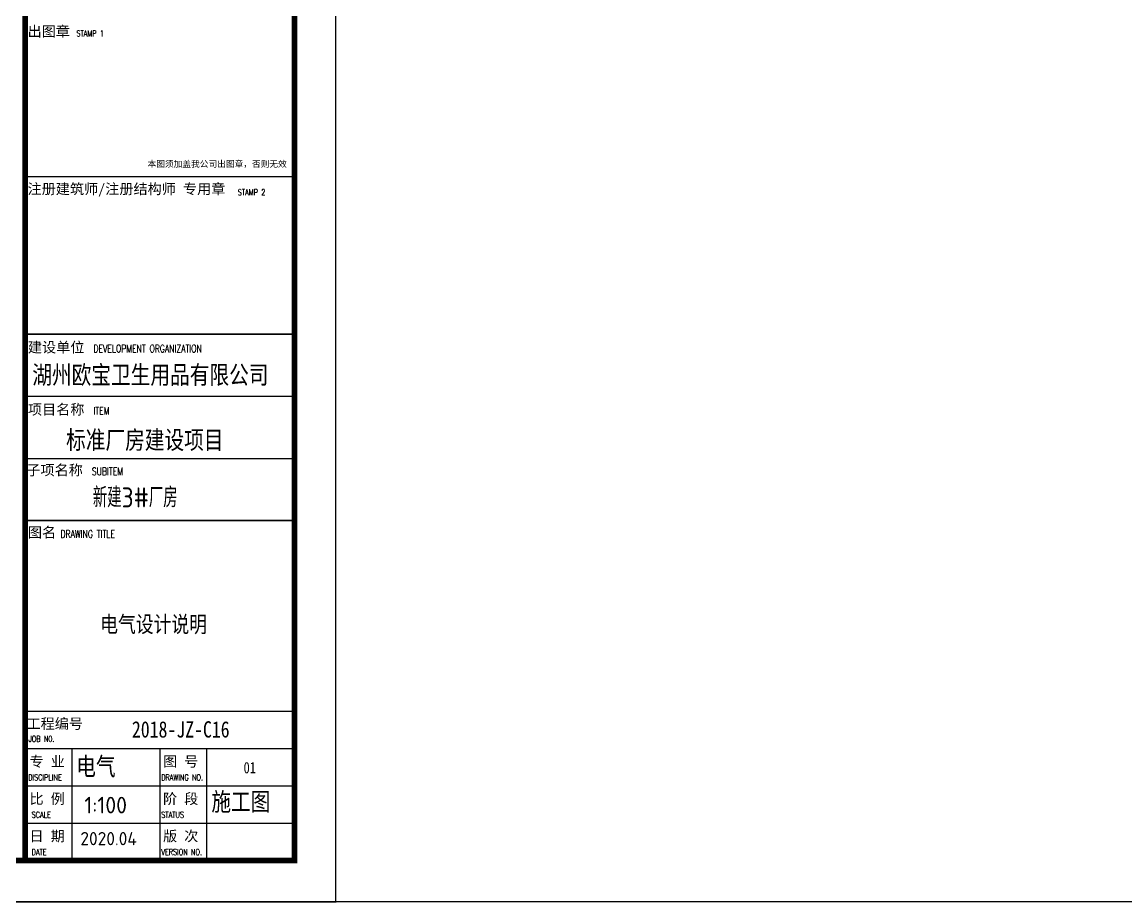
# Model space of a CAD drawing. Extents: x -55118 to 386282, y -631686 to -470886.
# Drawn here: x 17709 to 44346, y -512886 to -491661 of the extents above; entities that cross this region are included whole.
import ezdxf
from ezdxf.enums import TextEntityAlignment as Align

# ---------------------------------------------------------------- set-up
doc = ezdxf.new("R2010")
doc.units = 0
doc.header["$LTSCALE"] = 1000
doc.header["$MEASUREMENT"] = 0
for name, color, linetype in [('PUB_TEXT', 7, 'CONTINUOUS'), ('WALL', 6, 'CONTINUOUS'), ('图层1', 53, 'CONTINUOUS'), ('图框', 4, 'CONTINUOUS')]:
    doc.layers.add(name, color=color, linetype=linetype)
doc.styles.add('iIcon2', font='')
doc.styles.add('MIMI-TKWZ', font='romanc.shx', dxfattribs={"width": 0.75, "oblique": 15, "bigfont": 'bigfont.shx'})
doc.styles.get("Standard").update_dxf_attribs({"font": 'GBENOR', "bigfont": 'GBCBIG'})
doc.styles.add('STYLE1', font='tssdeng.shx', dxfattribs={"height": 8, "bigfont": 'tssdchn.shx'})
doc.styles.add('宋体', font='', dxfattribs={"width": 0.8})
doc.styles.get('iIcon2').set_extended_font_data('SimSun')
doc.styles.get('宋体').set_extended_font_data('SimSun')

# ---------------------------------------------------------------- blocks, each defined once
blk = doc.blocks.new('sdfs')
at = {"layer": '图框'}
for p, q in [((907163, 374763), (913663, 374763)), ((907163, 370963), (913663, 370963)), ((907163, 369463), (913663, 369463)), ((907163, 367963), (913663, 367963)), ((907163, 361863), (913663, 361863)), ((907163, 360963), (913663, 360963)), ((908288, 360963), (908288, 358263)), ((910413, 360963), (910413, 358263)), ((911538, 360963), (911538, 358263)), ((907163, 360063), (913663, 360063)), ((907163, 359163), (913663, 359163))]:
    blk.add_line(p, q, dxfattribs=at)
blk.add_lwpolyline([(855263, 357263), (914663, 357263), (914663, 399263), (855263, 399263)], close=True, dxfattribs=at)
at = {"layer": '图框', "const_width": 140}
for points in [[(857763, 398263), (913663, 398263), (913663, 358263), (857763, 358263)], [(913663, 398263), (907163, 398263), (907163, 358263), (913663, 358263)]]:
    blk.add_lwpolyline(points, close=True, dxfattribs=at)
at = {"layer": '图框', "const_width": 35}
for points in [[(907163, 370963), (913663, 370963)], [(907163, 366463), (913663, 366463)]]:
    blk.add_lwpolyline(points, dxfattribs=at)
at = {"layer": '图框'}
blk.add_point((914663, 357263), dxfattribs=at)
at = {"layer": '图框', "style": 'iIcon2'}
for s, height, p in [('出图章', 250, (907221, 378139)), ('本图须加盖我公司出图章，否则无效', 150, (910117, 374990)), ('注册建筑师/注册结构师 专用章', 250, (907221, 374339)), ('建设单位', 250, (907230, 370518)), ('项目名称', 250, (907230, 369018)), ('子项名称', 250, (907192, 367556)), ('图名', 250, (907230, 366053)), ('工程编号', 250, (907196, 361439)), ('专 业', 250, (907269, 360527)), ('图 号', 250, (910491, 360527)), ('比 例', 250, (907269, 359627)), ('阶 段', 250, (910491, 359627)), ('日 期', 250, (907269, 358727)), ('版 次', 250, (910491, 358727))]:
    blk.add_text(s, height=height, dxfattribs=at).set_placement(p)
at = {"layer": '图框', "style": 'MIMI-TKWZ', "width": 0.75}
for s, height, p in [('STAMP 1', 145, (908401, 378142)), ('STAMP 2', 145, (912295, 374309)), ('DEVELOPMENT ORGANIZATION', 180, (908812, 370521)), ('ITEM', 180, (908812, 369021)), ('SUBITEM', 180, (908774, 367559)), ('DRAWING TITLE', 180, (908018, 366049)), ('JOB N0.', 145, (907246, 361124)), ('DISCIPLINE', 145, (907237, 360194)), ('DRAWING NO.', 145, (910447, 360194)), ('SCALE', 145, (907319, 359294)), ('STATUS', 145, (910447, 359294)), ('DATE', 145, (907319, 358394)), ('VERSION NO.', 145, (910447, 358394))]:
    blk.add_text(s, height=height, dxfattribs=at).set_placement(p)

msp = doc.modelspace()

# ---------------------------------------------------------------- linework, layer by layer
at = {"layer": '图框'}
msp.add_lwpolyline([(-34117.5, -572285.5), (70982.5, -572285.5), (70982.5, -512885.5), (-34117.5, -512885.5)], close=True, dxfattribs=at)

# ---------------------------------------------------------------- block references
at = {"layer": 'WALL'}
msp.add_blockref('sdfs', (-889380.8, -870148.6), dxfattribs=at)

# ---------------------------------------------------------------- texts
at = {"layer": 'PUB_TEXT', "style": 'STYLE1'}
for s, height, p in [('湖州欧宝卫生用品有限公司', 500, (17955.1, -500187.7)), ('标准厂房建设项目', 500, (18770.3, -501758.7)), ('电气', 500, (19015.5, -509632.9)), ('1:100', 400, (19211.7, -510550)), ('施工图', 500, (22275.6, -510485.8)), ('2020.04', 320, (19115.1, -511358.5))]:
    msp.add_text(s, height=height, dxfattribs=at).set_placement(p, align=Align.MIDDLE_LEFT)
at = {"layer": '图层1'}
msp.add_text('新建3#厂房', height=482.27, dxfattribs=at).set_placement((19415.8, -503368.8))
at = {"layer": '图框', "color": 4, "style": '宋体', "width": 0.8}
for s, height, p in [('电气设计说明', 393.72, (19593.8, -506383.3)), ('2018-JZ-C16', 393.722, (20359.3, -508919.9)), ('01', 273.42, (23054.3, -509783.4))]:
    msp.add_text(s, height=height, dxfattribs=at).set_placement(p)

doc.saveas('drawing.dxf')
